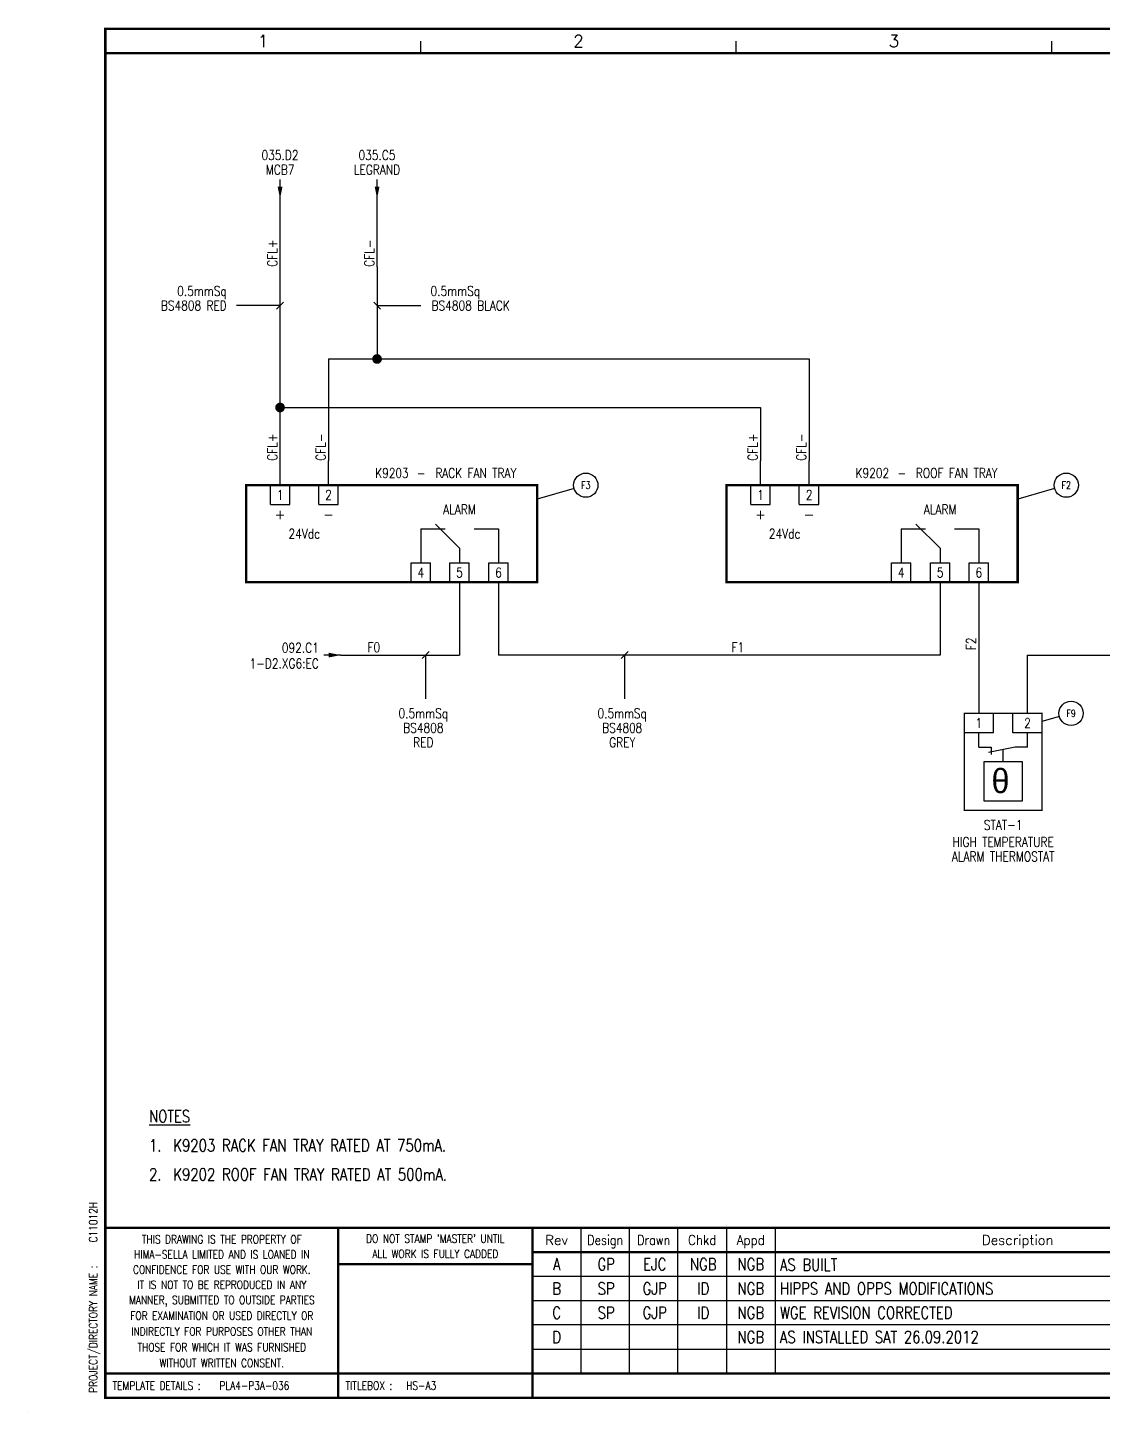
# Model space of a CAD drawing. Extents: x 0 to 414, y 0 to 285.
# Drawn here: x 0 to 221.6, y 0 to 285.2 of the extents above; entities that cross this region are included whole.
import ezdxf
from ezdxf.enums import TextEntityAlignment as Align

# ---------------------------------------------------------------- set-up
doc = ezdxf.new("R2010")
doc.units = 0
doc.header["$MEASUREMENT"] = 0
doc.linetypes.add('CONTINU', pattern=[0])
doc.layers.get('0').update_dxf_attribs({"linetype": 'CONTINUOUS'})
for name, color, linetype in [('CATALOGUE', 2, 'CONTINUOUS'), ('COL', 2, 'CONTINU'), ('LOCATION', 2, 'CONTINUOUS'), ('MCABBLK-TR-0_5', 4, 'CONTINUOUS'), ('MCABGREY-0_5', 4, 'CONTINUOUS'), ('MCABRED-TR-0_5', 4, 'CONTINUOUS'), ('PCABBLK-TR-0_5', 7, 'CONTINUOUS'), ('PCABGREY-0_22', 7, 'CONTINUOUS'), ('PCABGREY-0_5', 7, 'CONTINUOUS'), ('PCABRED-TR-0_5', 7, 'CONTINUOUS'), ('RECORD', 2, 'CONTINUOUS'), ('ROW', 2, 'CONTINU'), ('SNA', 2, 'CONTINUOUS'), ('SPOTS', 7, 'CONTINUOUS'), ('TECHDATA', 2, 'CONTINUOUS'), ('TEXT', 2, 'CONTINUOUS'), ('TPOL', 3, 'CONTINUOUS'), ('UPS', 2, 'CONTINUOUS'), ('XR_MAIN', 2, 'CONTINUOUS'), ('ZONE', 2, 'CONTINUOUS')]:
    doc.layers.add(name, color=color, linetype=linetype)
doc.styles.add('CATALOGU', font='romans.shx', dxfattribs={"width": 0.8})
doc.styles.add('CROSSREF', font='ROMANS.shx', dxfattribs={"width": 0.8, "height": 1})
doc.styles.add('GREEKC', font='GREEKC')
doc.styles.add('LOCATION', font='ROMANS.shx', dxfattribs={"width": 0.8, "height": 2.5})
doc.styles.add('PINS', font='ROMANS.shx', dxfattribs={"width": 0.8, "height": 2.5})
doc.styles.add('REFERENC', font='ROMANS.shx', dxfattribs={"width": 0.8, "height": 2.5})
doc.styles.add('ROMAND', font='ROMAND')
doc.styles.add('ROMANS', font='romans.shx', dxfattribs={"width": 0.8})
doc.styles.add('SYMBOL', font='romans.shx', dxfattribs={"width": 0.8})
doc.styles.add('TECHDATA', font='ROMANS.shx', dxfattribs={"width": 0.8, "height": 2.5})
doc.styles.add('WIRES', font='ROMANS.shx', dxfattribs={"width": 0.8, "height": 2})
doc.styles.add('ZONE', font='ROMANS.shx', dxfattribs={"width": 0.8, "height": 2.5})

# ---------------------------------------------------------------- blocks, each defined once
blk = doc.blocks.new('FANTRAY')
for p, q in [((-2, -4), (-2, 0)), ((2, -4), (2, 0)), ((8, -4), (8, 0)), ((12, -4), (12, 0)), ((-2, -4), (2, -4)), ((8, -4), (12, -4)), ((37, -13), (32, -8)), ((29, -9), (29, -16)), ((29, -9), (34, -9)), ((40, -9), (45, -9)), ((45, -9), (45, -16)), ((37, -13), (37, -16)), ((27, -16), (31, -16)), ((27, -20), (27, -16)), ((31, -20), (31, -16)), ((35, -16), (39, -16)), ((35, -20), (35, -16)), ((39, -20), (39, -16)), ((43, -16), (47, -16)), ((43, -20), (43, -16)), ((47, -20), (47, -16))]:
    blk.add_line(p, q)
at = {"color": 3}
blk.add_line((60.5962, -0.6868), (53, -2.8571), dxfattribs=at)
at = {"color": 6, "ltscale": 25, "const_width": 0.5}
blk.add_lwpolyline([(-7, -20), (53, -20), (53, 0), (-7, 0)], close=True, dxfattribs=at)
at = {"color": 3}
blk.add_circle((63, 0), 2.5, dxfattribs=at)
at = {"layer": 'CATALOGUE', "style": 'CATALOGU', "width": 0.8, "flags": 1}
blk.add_attdef('CATALOGUE', (55, -15), '', height=1.5, dxfattribs=at)
at = {"layer": 'LOCATION', "style": 'LOCATION', "width": 0.8, "flags": 1}
blk.add_attdef('LOCATION', (55, -17.5), '', height=1.5, dxfattribs=at)
at = {"layer": 'RECORD', "style": 'REFERENC', "width": 0.8}
blk.add_attdef('RECORD', text='', height=2, dxfattribs=at).set_placement((26.5, 1.5), align=Align.RIGHT)
at = {"layer": 'SNA', "style": 'SYMBOL', "width": 0.8}
blk.add_attdef('SNA', (55, -11), '', height=2, dxfattribs=at)
at = {"layer": 'TECHDATA', "style": 'TECHDATA', "width": 0.8}
blk.add_attdef('TECHDATA04', (32, 1.5), '', height=2, dxfattribs=at)
blk.add_attdef('TECHDATA05', text='', height=1.5, dxfattribs=at).set_placement((63, 0), align=Align.MIDDLE)
at = {"layer": 'TEXT', "style": 'ROMANS', "width": 0.8}
blk.add_text('-', height=2, dxfattribs=at).set_placement((30, 1.5), align=Align.RIGHT)
at = {"layer": 'TEXT', "style": 'ROMANS'}
for s, p in [('+', (0, -6)), ('-', (10, -6))]:
    blk.add_text(s, height=2, dxfattribs=at).set_placement(p, align=Align.MIDDLE)
at = {"layer": 'TEXT', "style": 'ROMANS', "width": 0.8}
for s, p in [('ALARM', (37, -5)), ('24Vdc', (5, -10))]:
    blk.add_text(s, height=2, dxfattribs=at).set_placement(p, align=Align.MIDDLE)
at = {"layer": 'TPOL', "style": 'PINS', "width": 0.8}
for tag, p in [('CN1', (0, -2)), ('CN2', (10, -2)), ('CN3', (29, -18)), ('CN4', (37, -18)), ('CN5', (45, -18))]:
    blk.add_attdef(tag, text='', height=2, dxfattribs=at).set_placement(p, align=Align.MIDDLE)
at = {"layer": 'ZONE', "style": 'ZONE', "width": 0.8, "flags": 1}
blk.add_attdef('ZONE', (55, -20), '', height=1.5, dxfattribs=at)
blk = doc.blocks.new('EDREV')
at = {"color": 2, "style": 'ROMANS', "width": 0.8}
for tag, p in [('DES', (129.2, 29.25)), ('DRN', (139.2, 29.25)), ('CHKD', (149.2, 29.25)), ('DES', (129.2, 24.25)), ('DRN', (139.2, 24.25)), ('CHKD', (149.2, 24.25)), ('DES', (129.2, 19.25)), ('DRN', (139.2, 19.25)), ('CHKD', (149.2, 19.25)), ('DES', (129.2, 14.25)), ('DRN', (139.2, 14.25)), ('CHKD', (149.2, 14.25)), ('DES', (129.2, 9.25)), ('DRN', (139.2, 9.25)), ('CHKD', (149.2, 9.25))]:
    blk.add_attdef(tag, text='', height=2.5, dxfattribs=at).set_placement(p, align=Align.CENTER)
blk = doc.blocks.new('THERMST2')
for p, q in [((3, -4), (3, 0)), ((7, -4), (7, 0)), ((3, -4), (-3, -4)), ((0, -7), (0, -4)), ((13, -4), (7, -4)), ((10, -7), (10, -4)), ((0, -7), (2.5, -7)), ((7.5, -7), (2, -8.1)), ((2.5, -7), (2.5, -8.5)), ((5, -10), (5, -7.4819)), ((10, -7), (7.5, -7)), ((1, -10), (1, -18)), ((9, -10), (1, -10)), ((9, -18), (9, -10)), ((1, -18), (9, -18))]:
    blk.add_line(p, q)
at = {"const_width": 0.3}
blk.add_lwpolyline([(13, -20), (-3, -20), (-3, 0), (13, 0)], close=True, dxfattribs=at)
at = {"style": 'GREEKC'}
blk.add_text('q', height=5, dxfattribs=at).set_placement((2.5904, -16.4398))
at = {"layer": 'CATALOGUE', "style": 'CATALOGU', "width": 0.8, "flags": 1}
blk.add_attdef('CATALOGUE', text='', height=1.5, dxfattribs=at).set_placement((-5, -11), align=Align.RIGHT)
at = {"layer": 'LOCATION', "style": 'LOCATION', "width": 0.8, "flags": 1}
blk.add_attdef('LOCATION', text='', height=1.5, dxfattribs=at).set_placement((-5, -6), align=Align.RIGHT)
at = {"layer": 'RECORD', "style": 'REFERENC', "width": 0.8, "flags": 1}
blk.add_attdef('RECORD', text='', height=1.5, dxfattribs=at).set_placement((-5, -13.5), align=Align.RIGHT)
at = {"layer": 'SNA', "style": 'SYMBOL', "width": 0.8}
blk.add_attdef('SNA', text='', height=2, dxfattribs=at).set_placement((5, -23), align=Align.MIDDLE)
at = {"layer": 'TECHDATA', "style": 'TECHDATA', "width": 0.8}
for tag, height, p in [('TECHDATA05', 1.5, (19, 0)), ('TECHDATA01', 2, (5, -26.5)), ('TECHDATA02', 2, (5, -29.5))]:
    blk.add_attdef(tag, text='', height=height, dxfattribs=at).set_placement(p, align=Align.MIDDLE)
at = {"layer": 'TPOL', "style": 'PINS', "width": 0.8}
for tag, p in [('CN1', (0, -2)), ('CN2', (10, -2))]:
    blk.add_attdef(tag, text='', height=2, dxfattribs=at).set_placement(p, align=Align.MIDDLE)
at = {"layer": 'ZONE', "style": 'ZONE', "width": 0.8, "flags": 1}
blk.add_attdef('ZONE', text='', height=1.5, dxfattribs=at).set_placement((-5, -8.5), align=Align.RIGHT)
blk = doc.blocks.new('HS-A3')
at = {"color": 1}
for p, q in [((81, 280), (81, 282.5)), ((146, 280), (146, 282.5)), ((211, 280), (211, 282.5)), ((114, 38), (114, 8)), ((124, 8), (124, 38)), ((134, 8), (134, 38)), ((144, 38), (144, 8)), ((154, 38), (154, 8)), ((301.5, 28), (104, 28)), ((104, 23), (301.5, 23)), ((301.5, 18), (104, 18)), ((104, 13), (270.5, 13)), ((0, 0), (0, 0.025))]:
    blk.add_line(p, q, dxfattribs=at)
at = {"color": 1, "const_width": 0.5}
blk.add_lwpolyline([(16, 3), (409, 3), (409, 285), (16, 285)], close=True, dxfattribs=at)
for points in [[(16, 280), (404, 280)], [(409, 38), (16, 38)], [(64, 3), (64, 38)], [(104, 3), (104, 38)], [(270.5, 33), (104, 33)], [(104, 30.5), (64, 30.5)], [(270.5, 8), (16, 8)]]:
    blk.add_lwpolyline(points, dxfattribs=at)
at = {"color": 2, "style": 'ROMAND'}
for s, p in [('1', (48.5, 282.5)), ('2', (113.5, 282.5)), ('3', (178.5, 282.5))]:
    blk.add_text(s, height=2.5, dxfattribs=at).set_placement(p, align=Align.MIDDLE)
at = {"color": 3, "lineweight": 13, "style": 'ROMANS', "width": 0.8}
for s, p in [('THIS DRAWING IS THE PROPERTY OF', (40, 35.6443)), ("DO NOT STAMP 'MASTER' UNTIL", (84, 35.7693)), ('HIMA-SELLA LIMITED AND IS LOANED IN', (40, 32.5193)), ('ALL WORK IS FULLY CADDED', (84, 32.6443)), ('CONFIDENCE FOR USE WITH OUR WORK.', (40, 29.3879)), ('IT IS NOT TO BE REPRODUCED IN ANY', (40, 26.2629)), ('MANNER, SUBMITTED TO OUTSIDE PARTIES', (40, 23.1379)), ('FOR EXAMINATION OR USED DIRECTLY OR', (40, 19.9054)), ('INDIRECTLY FOR PURPOSES OTHER THAN', (40, 16.6554)), ('THOSE FOR WHICH IT WAS FURNISHED', (40, 13.4054)), ('WITHOUT WRITTEN CONSENT.', (40, 10.1554))]:
    blk.add_text(s, height=1.7, dxfattribs=at).set_placement(p, align=Align.MIDDLE_CENTER)
at = {"color": 4, "style": 'ROMAND'}
for s, p in [('Rev', (109, 34.5)), ('Description', (204, 34.5))]:
    blk.add_text(s, height=2, dxfattribs=at).set_placement(p, align=Align.CENTER)
for s, width, p in [('Design', 0.85, (119, 34.5)), ('Drawn', 0.85, (129, 34.5)), ('Chkd', 0.9, (139, 34.5)), ('Appd', 0.9, (149, 34.5))]:
    blk.add_text(s, height=2, dxfattribs=dict(at, width=width)).set_placement(p, align=Align.CENTER)
at = {"color": 3, "style": 'ROMANS', "width": 0.8}
blk.add_text('PROJECT/DIRECTORY NAME :', height=1.7, rotation=90, dxfattribs=at).set_placement((13.5, 4), align=Align.MIDDLE_LEFT)
for s, p in [('TEMPLATE DETAILS :', (17.5, 5.5)), ('TITLEBOX :', (65.5, 5.5)), ('HS-A3', (78, 5.5))]:
    blk.add_text(s, height=1.7, dxfattribs=at).set_placement(p, align=Align.MIDDLE_LEFT)
at = {"layer": 'COL', "style": 'ROMAND', "flags": 9}
for tag, p in [('COL1', (48.5, 282.5)), ('COL2', (113.5, 282.5)), ('COL3', (178.5, 282.5)), ('COL4', (243.5, 282.5)), ('COL5', (308.5, 282.5)), ('COL6', (373.5, 282.5))]:
    blk.add_attdef(tag, p, '', height=2.5, dxfattribs=at)
at = {"layer": 'ROW', "style": 'ROMAND', "flags": 9}
for tag, p in [('ROW1', (406.5, 249.5)), ('ROW2', (406.5, 188.5)), ('ROW3', (406.5, 127.5)), ('ROW4', (406.5, 66.5))]:
    blk.add_attdef(tag, p, '', height=2.5, dxfattribs=at)
at = {"layer": 'UPS', "color": 3, "style": 'ROMANS', "width": 0.8, "flags": 8}
blk.add_attdef('PROJS->NOMPRO', text='', height=1.7, rotation=90, dxfattribs=at).set_placement((13.5, 35), align=Align.MIDDLE_LEFT)
at = {"layer": 'UPS', "style": 'ROMANS', "width": 3.1263, "flags": 8}
blk.add_attdef('PLANOS->MCAN1', text='', height=2.5, rotation=0.061173, dxfattribs=at).set_placement((155, 31.6443), (254, 31.75), align=Align.FIT)
at = {"layer": 'UPS', "style": 'ROMANS', "width": 0.8, "flags": 8}
for tag, height, p in [('PLANOS->VERIF', 2.5, (293.5, 34.25)), ('PLANOS->CANVI1', 2.5, (109, 29.25)), ('PLANOS->NCAN1', 2.5, (149, 29.25)), ('PLANOS->DCAN1', 2.5, (262.5, 29.25)), ('PLANOS->ORIG', 2.5, (293.5, 29.25)), ('PLANOS->CANVI2', 2.5, (109, 24.25)), ('PLANOS->NCAN2', 2.5, (149, 24.25)), ('PLANOS->DCAN2', 2.5, (262.5, 24.25)), ('PLANOS->HECHF', 2.5, (293.5, 24.25)), ('PLANOS->CANVI3', 2.5, (109, 19.25)), ('PLANOS->NCAN3', 2.5, (149, 19.25)), ('PLANOS->DCAN3', 2.5, (262.5, 19.25)), ('PLANOS->HECHD', 2.5, (293.5, 19.25)), ('PLANOS->CANVI4', 2.5, (109, 14.25)), ('PLANOS->NCAN4', 2.5, (149, 14.25)), ('PLANOS->DCAN4', 2.5, (262.5, 14.25)), ('PLANOS->DATACREA', 2.5, (293.5, 14.25)), ('PLANOS->CANVI5', 2.5, (109, 9.25)), ('PLANOS->NCAN5', 2.5, (149, 9.25)), ('PLANOS->DCAN5', 2.5, (262.5, 9.25)), ('PLANOS->NR1', 2.5, (293.5, 9.25)), ('PROJS->DESCPRO3', 5, (345.5, 5.5)), ('PLANOS->PLANO', 5, (378.5, 5.5)), ('PLANOS->USER', 5, (402.75, 5.5)), ('PLANOS->NR2', 2.5, (293.5, 4.25))]:
    blk.add_attdef(tag, text='', height=height, dxfattribs=at).set_placement(p, align=Align.CENTER)
at = {"layer": 'UPS', "style": 'ROMANS', "flags": 8}
for tag, width, p, p2 in [('PLANOS->MCAN2', 3.0574, (155, 26.75), (254, 26.75)), ('PLANOS->MCAN3', 3.0574, (155, 21.75), (254, 21.75)), ('PLANOS->MCAN4', 3.0462, (155, 16.75), (254, 16.75)), ('PLANOS->MCAN5', 3.0574, (155, 11.75), (254, 11.75))]:
    blk.add_attdef(tag, text='', height=2.5, dxfattribs=dict(at, width=width)).set_placement(p, p2, align=Align.FIT)
at = {"layer": 'UPS', "style": 'ROMANS', "width": 0.8, "flags": 8}
blk.add_attdef('PLANOS->DENOM', (313.5, 24.25), '', height=2.5, dxfattribs=at)
at = {"layer": 'UPS', "color": 4, "style": 'ROMANS', "width": 0.8, "flags": 8}
for tag, p in [('PROJS->DESCPRO1', (303, 19.25)), ('PROJS->DESCPRO2', (303, 14.25))]:
    blk.add_attdef(tag, p, '', height=2.5, dxfattribs=at)
at = {"layer": 'UPS', "color": 3, "style": 'ROMANS', "width": 0.8, "flags": 8}
blk.add_attdef('PLANOS->PROTOTIPO', text='', height=1.7, dxfattribs=at).set_placement((39.5, 5.5), align=Align.MIDDLE_LEFT)
at = {"layer": 'UPS', "style": 'ROMANS', "width": 0.8, "flags": 8}
blk.add_attdef('PLANOS->OBS4', text='', height=2.5, dxfattribs=at).set_placement((107, 5.5), align=Align.MIDDLE_LEFT)

msp = doc.modelspace()

# ---------------------------------------------------------------- linework, layer by layer
for p, q in [((52, 250), (52, 254)), ((72, 250), (72, 254)), ((64.5, 156), (61, 156))]:
    msp.add_line(p, q)
for points in [[(52.5, 252.5), (51.5, 252.5), (52, 250)], [(72.5, 252.5), (71.5, 252.5), (72, 250)], [(62, 156.5), (62, 155.5), (64.5, 156)]]:
    msp.add_solid(points)
at = {"layer": 'PCABBLK-TR-0_5'}
for p, q in [((72, 236), (72, 250)), ((72, 236), (72, 217)), ((62, 217), (72, 217)), ((62, 217), (62, 196)), ((161, 217), (161, 196)), ((62, 191), (62, 196)), ((161, 191), (161, 196))]:
    msp.add_line(p, q, dxfattribs=at)
at = {"layer": 'PCABGREY-0_22'}
for p, q in [((72, 217), (161, 217)), ((52, 207), (151, 207))]:
    msp.add_line(p, q, dxfattribs=at)
at = {"layer": 'PCABGREY-0_5'}
for p, q in [((89, 171), (89, 156)), ((97, 171), (97, 156)), ((188, 171), (188, 156)), ((196, 171), (196, 157)), ((196, 157), (196, 144)), ((64.5, 156), (70, 156)), ((70, 156), (89, 156)), ((145, 156), (97, 156)), ((188, 156), (145, 156)), ((206, 144), (206, 156)), ((206, 156), (258, 156))]:
    msp.add_line(p, q, dxfattribs=at)
at = {"layer": 'PCABRED-TR-0_5'}
for p, q in [((52, 236), (52, 250)), ((52, 207), (52, 236)), ((52, 196), (52, 207)), ((151, 207), (151, 196)), ((52, 191), (52, 196)), ((151, 191), (151, 196))]:
    msp.add_line(p, q, dxfattribs=at)
at = {"layer": 'SPOTS', "color": 7, "const_width": 1}
for points in [[(71.5, 217, 1), (72.5, 217, 1)], [(51.5, 207, 1), (52.5, 207, 1)]]:
    msp.add_lwpolyline(points, format="xyb", close=True, dxfattribs=at)
at = {"layer": 'TEXT', "color": 3}
for p, q in [((51.2933, 227.2933), (52.7067, 228.7067)), ((72.7067, 227.2933), (71.2933, 228.7067)), ((52, 228), (43, 228)), ((72, 228), (81, 228)), ((81.2933, 155.2933), (82.7067, 156.7067)), ((82, 156), (82, 147)), ((122.2933, 155.2933), (123.7067, 156.7067)), ((123, 156), (123, 147)), ((212.5962, 143.3132), (209, 142.2857))]:
    msp.add_line(p, q, dxfattribs=at)
msp.add_circle((215, 144), 2.5, dxfattribs=at)

# ---------------------------------------------------------------- block references
ref = msp.add_blockref('HS-A3', (0, 0))
ref.add_attrib('PROJS->NOMPRO', 'C11012H', dxfattribs={"layer": 'UPS', "color": 3, "height": 1.7, "rotation": 90, "style": 'ROMANS', "width": 0.8, "flags": 8}).set_placement((13.5, 35), align=Align.MIDDLE_LEFT)
ref.add_attrib('PLANOS->PROTOTIPO', 'PLA4-P3A-036', dxfattribs={"layer": 'UPS', "color": 3, "height": 1.7, "style": 'ROMANS', "width": 0.8, "flags": 8}).set_placement((39.5, 5.5), align=Align.MIDDLE_LEFT)
ref.add_attrib('PLANOS->NCAN2', 'NGB', dxfattribs={"layer": 'UPS', "height": 2.5, "style": 'ROMANS', "width": 0.8, "flags": 8}).set_placement((149, 24.25), align=Align.CENTER)
ref.add_attrib('PLANOS->NCAN3', 'NGB', dxfattribs={"layer": 'UPS', "height": 2.5, "style": 'ROMANS', "width": 0.8, "flags": 8}).set_placement((149, 19.25), align=Align.CENTER)
ref.add_attrib('PLANOS->NCAN4', 'NGB', dxfattribs={"layer": 'UPS', "height": 2.5, "style": 'ROMANS', "width": 0.8, "flags": 8}).set_placement((149, 14.25), align=Align.CENTER)
ref.add_attrib('PLANOS->NCAN1', 'NGB', dxfattribs={"layer": 'UPS', "height": 2.5, "style": 'ROMANS', "width": 0.8, "flags": 8}).set_placement((149, 29.25), align=Align.CENTER)
ref.add_attrib('PLANOS->CANVI4', 'D', dxfattribs={"layer": 'UPS', "height": 2.5, "style": 'ROMANS', "width": 0.8, "flags": 8}).set_placement((109, 14.25), align=Align.CENTER)
ref.add_attrib('PLANOS->CANVI2', 'B', dxfattribs={"layer": 'UPS', "height": 2.5, "style": 'ROMANS', "width": 0.8, "flags": 8}).set_placement((109, 24.25), align=Align.CENTER)
ref.add_attrib('PLANOS->CANVI3', 'C', dxfattribs={"layer": 'UPS', "height": 2.5, "style": 'ROMANS', "width": 0.8, "flags": 8}).set_placement((109, 19.25), align=Align.CENTER)
ref.add_attrib('PLANOS->CANVI1', 'A', dxfattribs={"layer": 'UPS', "height": 2.5, "style": 'ROMANS', "width": 0.8, "flags": 8}).set_placement((109, 29.25), align=Align.CENTER)
for name, p, values in [('FANTRAY', (52, 191), {'CN1': '1', 'CN2': '2', 'CN3': '4', 'CN4': '5', 'CN5': '6', 'TECHDATA05': 'F3', 'TECHDATA04': 'RACK FAN TRAY', 'RECORD': 'K9203'}), ('FANTRAY', (151, 191), {'CN1': '1', 'CN2': '2', 'CN3': '4', 'CN4': '5', 'CN5': '6', 'TECHDATA05': 'F2', 'TECHDATA04': 'ROOF FAN TRAY', 'RECORD': 'K9202'}), ('THERMST2', (196, 144), {'CN1': '1', 'CN2': '2', 'SNA': 'STAT-1', 'TECHDATA05': 'F9', 'TECHDATA01': 'HIGH TEMPERATURE', 'TECHDATA02': 'ALARM THERMOSTAT'})]:
    msp.add_blockref(name, p).add_auto_attribs(values)
ref = msp.add_blockref('EDREV', (-10, 0))
ref.add_attrib('DES', 'GP', dxfattribs={"color": 2, "height": 2.5, "style": 'ROMANS', "width": 0.8}).set_placement((119.2, 29.25), align=Align.CENTER)
ref.add_attrib('DRN', 'EJC', dxfattribs={"color": 2, "height": 2.5, "style": 'ROMANS', "width": 0.8}).set_placement((129.2, 29.25), align=Align.CENTER)
ref.add_attrib('CHKD', 'NGB', dxfattribs={"color": 2, "height": 2.5, "style": 'ROMANS', "width": 0.8}).set_placement((139.2, 29.25), align=Align.CENTER)
ref.add_attrib('DES', 'SP', dxfattribs={"color": 2, "height": 2.5, "style": 'ROMANS', "width": 0.8}).set_placement((119.2, 24.25), align=Align.CENTER)
ref.add_attrib('DRN', 'GJP', dxfattribs={"color": 2, "height": 2.5, "style": 'ROMANS', "width": 0.8}).set_placement((129.2, 24.25), align=Align.CENTER)
ref.add_attrib('CHKD', 'ID', dxfattribs={"color": 2, "height": 2.5, "style": 'ROMANS', "width": 0.8}).set_placement((139.2, 24.25), align=Align.CENTER)
ref.add_attrib('DES', 'SP', dxfattribs={"color": 2, "height": 2.5, "style": 'ROMANS', "width": 0.8}).set_placement((119.2, 19.25), align=Align.CENTER)
ref.add_attrib('DRN', 'GJP', dxfattribs={"color": 2, "height": 2.5, "style": 'ROMANS', "width": 0.8}).set_placement((129.2, 19.25), align=Align.CENTER)
ref.add_attrib('CHKD', 'ID', dxfattribs={"color": 2, "height": 2.5, "style": 'ROMANS', "width": 0.8}).set_placement((139.2, 19.25), align=Align.CENTER)

# ---------------------------------------------------------------- texts
at = {"layer": 'MCABBLK-TR-0_5', "style": 'WIRES', "width": 0.8}
for p in [(72, 236), (62, 196), (161, 196)]:
    msp.add_text('CFL-', height=2, rotation=90, dxfattribs=at).set_placement(p, align=Align.BOTTOM_LEFT)
at = {"layer": 'MCABGREY-0_5', "style": 'WIRES', "width": 0.8}
for s, p in [('F0', (70, 156)), ('F1', (145, 156))]:
    msp.add_text(s, height=2, dxfattribs=at).set_placement(p, align=Align.BOTTOM_LEFT)
msp.add_text('F2', height=2, rotation=90, dxfattribs=at).set_placement((196, 157), align=Align.BOTTOM_LEFT)
at = {"layer": 'MCABRED-TR-0_5', "style": 'WIRES', "width": 0.8}
for p in [(52, 236), (52, 196), (151, 196)]:
    msp.add_text('CFL+', height=2, rotation=90, dxfattribs=at).set_placement(p, align=Align.BOTTOM_LEFT)
at = {"layer": 'TEXT', "color": 3, "style": 'ROMANS', "width": 0.8}
for s, p in [('0.5mmSq', (41, 230)), ('BS4808 RED', (41, 227))]:
    msp.add_text(s, height=2, dxfattribs=at).set_placement(p, align=Align.RIGHT)
for s, p in [('0.5mmSq', (83, 230)), ('BS4808 BLACK', (83.2032, 227))]:
    msp.add_text(s, height=2, dxfattribs=at).set_placement(p)
at = {"layer": 'TEXT', "style": 'ROMANS', "width": 0.8}
for s, p in [('092.C1', (60, 156.5)), ('1-D2.XG6:EC', (60, 153.2619))]:
    msp.add_text(s, height=2, dxfattribs=at).set_placement(p, align=Align.RIGHT)
at = {"layer": 'TEXT', "color": 3, "style": 'ROMANS', "width": 0.8}
for s, p in [('0.5mmSq', (81.5, 143)), ('0.5mmSq', (122.5, 143)), ('BS4808', (81.5, 140)), ('BS4808', (122.5, 140)), ('RED', (81.5, 137)), ('GREY', (122.5, 137))]:
    msp.add_text(s, height=2, dxfattribs=at).set_placement(p, align=Align.CENTER)
at = {"layer": 'TEXT', "style": 'ROMANS', "width": 0.8}
for s, p in [('%%UNOTES', (25, 61)), ('1.', (25, 55)), ('K9203 RACK FAN TRAY RATED AT 750mA.', (30, 55)), ('2.', (25, 49)), ('K9202 ROOF FAN TRAY RATED AT 500mA.', (30, 49))]:
    msp.add_text(s, height=2.5, dxfattribs=at).set_placement(p, align=Align.MIDDLE_LEFT)
for tag, p in [('MCB7', (52, 255)), ('LEGRAND', (72, 255))]:
    msp.add_attdef(tag, text='??:??', height=2, dxfattribs=at).set_placement(p, align=Align.CENTER)
at = {"layer": 'TPOL', "style": 'ROMANS', "flags": 8}
for p in [(52, 250.75), (72, 250.75)]:
    msp.add_attdef('CN1', text='1', height=0.0025, rotation=270, dxfattribs=at).set_placement(p, align=Align.MIDDLE_RIGHT)
msp.add_attdef('CN1', text='1', height=0.0025, dxfattribs=at).set_placement((64, 156), align=Align.MIDDLE_RIGHT)
at = {"layer": 'UPS', "insert": (155, 31.6443), "char_height": 2.5, "width": 99, "attachment_point": 1, "rotation": 0.0630253, "style": 'ROMANS'}
msp.add_mtext('AS BUILT', dxfattribs=at)
at = {"layer": 'UPS', "char_height": 2.5, "width": 99, "attachment_point": 1, "style": 'ROMANS'}
for s, insert in [('HIPPS AND OPPS MODIFICATIONS', (155, 26.75)), ('WGE REVISION CORRECTED', (155, 21.75)), ('AS INSTALLED SAT 26.09.2012', (155, 16.75))]:
    msp.add_mtext(s, dxfattribs=dict(at, insert=insert))
at = {"layer": 'XR_MAIN', "style": 'CROSSREF', "width": 0.8}
for tag, p in [('035.D2', (52, 258)), ('035.C5', (72, 258))]:
    msp.add_attdef(tag, text='', height=2, dxfattribs=at).set_placement(p, align=Align.CENTER)

doc.saveas('drawing.dxf')
